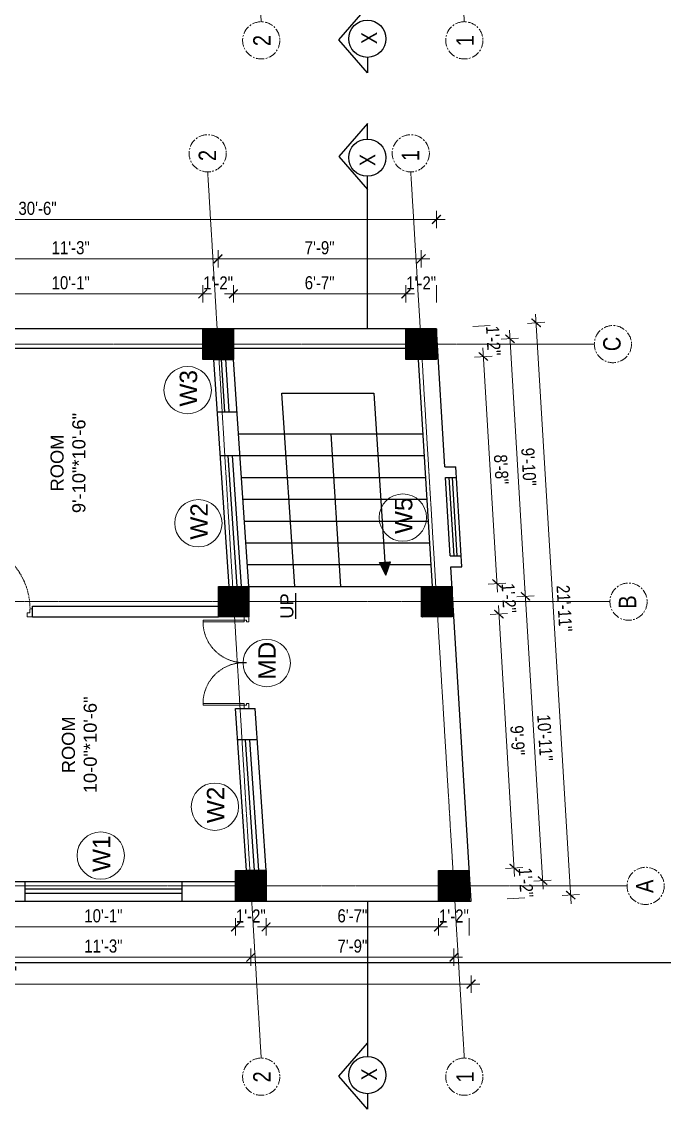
# Model space of a CAD drawing. Header units: inches. Extents: x -10117506 to -5032697, y -6529230 to -3253155.
# Drawn here: x -5060115 to -5059820.3, y -3256065.8 to -3255566.9 of the extents above; entities that cross this region are included whole.
import ezdxf

# ---------------------------------------------------------------- set-up
doc = ezdxf.new("R2010")
doc.units = ezdxf.units.IN
doc.header["$LTSCALE"] = 2
doc.header["$MEASUREMENT"] = 0
doc.header["$PDMODE"] = 34
doc.linetypes.add('CENTER', pattern=[2, 1.25, -0.25, 0.25, -0.25])
doc.linetypes.add('HIDDEN', pattern=[0.375, 0.25, -0.125])
doc.layers.get('0').update_dxf_attribs({"linetype": 'CONTINUOUS'})
doc.layers.get('DEFPOINTS').update_dxf_attribs({"color": 141, "linetype": 'CONTINUOUS'})
doc.layers.add('A-Hatch', color=7, linetype='CONTINUOUS')
for name, color, linetype, lineweight in [('Annotate-Lite.w', 177, 'CONTINUOUS', 9), ('Annotations-Bold.w', 177, 'CONTINUOUS', 13), ('DIM 1-100', 4, 'CONTINUOUS', 13), ('Door-Window.w', 4, 'CONTINUOUS', 15), ('TEXT', 181, 'CONTINUOUS', 25)]:
    doc.layers.add(name, color=color, linetype=linetype, lineweight=lineweight)
doc.styles.add('ARAIL', font='ARIALN.TTF')
doc.styles.add('arial.', font='arial.ttf')
doc.styles.add('gaurav', font='arial.ttf')
doc.styles.get("Standard").update_dxf_attribs({"font": 'ARIALN.TTF'})
doc.dimstyles.new('1 by 96', dxfattribs={"dimtxt": 6, "dimasz": 4, "dimexe": 4, "dimexo": 4, "dimgap": 2, "dimtad": 1, "dimdec": 0, "dimzin": 0, "dimdsep": 46, "dimlunit": 4, "dimtxsty": 'Standard', "dimblk": 'ARCHTICK', "dimcen": 0, "dimdle": 4, "dimadec": 0, "dimazin": 0, "dimtfac": 1, "dimtdec": 0, "dimtix": 1, "dimtofl": 0, "dimtmove": 1, "dimatfit": 3, "dimldrblk": 'ARCHTICK', "dimfxl": 4, "dimfxlon": 1, "dimtolj": 1, "dimtzin": 0, "dimlwd": -1, "dimlwe": -1, "dimarcsym": 0})

# ---------------------------------------------------------------- blocks, each defined once
blk = doc.blocks.new('FDFDRE')
at = {"ltscale": 3}
for p, q in [((165701.11, -58637.82), (165701.1, -58641.5)), ((165701.1, -58641.5), (165703.55, -58641.5)), ((165704.78, -58637.83), (165701.11, -58637.82)), ((165703.55, -58641.5), (165703.53, -58672.63)), ((165704.78, -58639.66), (165703.55, -58639.66)), ((165703.55, -58639.66), (165703.55, -58641.5)), ((165703.55, -58641.5), (165704.78, -58641.5)), ((165704.78, -58641.5), (165704.76, -58672.65)), ((165704.78, -58639.66), (165704.78, -58637.83)), ((165766.98, -58637.83), (165770.65, -58637.82)), ((165766.98, -58639.66), (165766.98, -58637.83)), ((165766.98, -58639.66), (165768.2, -58639.66)), ((165766.98, -58641.5), (165767, -58672.65)), ((165768.2, -58641.5), (165766.98, -58641.5)), ((165768.2, -58639.66), (165768.2, -58641.5)), ((165770.65, -58641.5), (165768.2, -58641.5)), ((165768.2, -58641.5), (165768.22, -58672.63)), ((165770.65, -58637.82), (165770.65, -58641.5)), ((165703.53, -58672.63), (165704.76, -58672.65)), ((165768.22, -58672.63), (165767, -58672.65))]:
    blk.add_line(p, q, dxfattribs=at)
at = {"layer": 'Door-Window.w', "color": 9, "linetype": 'HIDDEN', "lineweight": 18}
for centre, start, end in [((165704.78, -58641.5), 269.96183, 3.38353), ((165766.98, -58641.5), 176.61647, 270.03817)]:
    blk.add_arc(centre, 31.16, start, end, dxfattribs=at)
blk = doc.blocks.new('3-0')
at = {"ltscale": 3}
for p, q in [((11063.05, 10097.68), (11065.97, 10099.9)), ((11063.05, 10097.68), (11064.53, 10095.73)), ((11065.99, 10096.84), (11064.53, 10095.73)), ((11065.25, 10097.81), (11066.71, 10098.92)), ((11065.99, 10096.84), (11065.25, 10097.81)), ((11065.97, 10099.9), (11066.71, 10098.92)), ((11085.5, 10074.13), (11110.32, 10092.96)), ((11086.24, 10073.15), (11111.05, 10091.97)), ((11111.05, 10091.97), (11110.32, 10092.96)), ((11084.04, 10073.02), (11082.57, 10071.91)), ((11082.57, 10071.91), (11084.79, 10068.98)), ((11084.04, 10073.02), (11084.78, 10072.04)), ((11084.78, 10072.04), (11086.24, 10073.15)), ((11084.79, 10068.98), (11087.72, 10071.2)), ((11086.24, 10073.15), (11085.5, 10074.13)), ((11087.72, 10071.2), (11086.24, 10073.15))]:
    blk.add_line(p, q, dxfattribs=at)
at = {"layer": 'Door-Window.w', "color": 9, "linetype": 'HIDDEN', "lineweight": 18}
blk.add_arc((11085.5, 10074.13), 31.16, 37.1906, 127.1465, dxfattribs=at)
blk = doc.blocks.new('_ArchTick')
at = {"color": 0, "linetype": 'ByBlock', "const_width": 0.15}
blk.add_lwpolyline([(-0.5, -0.5), (0.5, 0.5)], dxfattribs=at)
blk = doc.blocks.new('*D1552')
at = {"layer": 'DEFPOINTS', "color": 0, "ltscale": 0.5, "transparency": 16777216}
for p in [(-5060138.18, -3255970.37), (-5060016.93, -3255970.37), (-5060016.93, -3255982.2)]:
    blk.add_point(p, dxfattribs=at)
at = {"layer": 'DIM 1-100', "color": 0, "ltscale": 0.5, "transparency": 16777216}
for p, q in [((-5060138.18, -3255978.2), (-5060138.18, -3255986.2)), ((-5060016.93, -3255978.2), (-5060016.93, -3255986.2)), ((-5060142.18, -3255982.2), (-5060012.93, -3255982.2))]:
    blk.add_line(p, q, dxfattribs=at)
at = {"layer": 'DIM 1-100', "color": 0, "ltscale": 0.5, "transparency": 16777216, "xscale": 4, "yscale": 4, "zscale": 4, "rotation": 180}
blk.add_blockref('_ArchTick', (-5060138.18, -3255982.2), dxfattribs=at)
at = {"layer": 'DIM 1-100', "color": 0, "ltscale": 0.5, "transparency": 16777216, "xscale": 4, "yscale": 4, "zscale": 4}
blk.add_blockref('_ArchTick', (-5060016.93, -3255982.2), dxfattribs=at)
at = {"layer": 'DIM 1-100', "color": 0, "ltscale": 0.5, "transparency": 16777216, "insert": (-5060077.55, -3255977.14), "char_height": 6, "attachment_point": 5}
blk.add_mtext('\\A1;10\'-1"', dxfattribs=at)
blk = doc.blocks.new('*D1553')
at = {"layer": 'DEFPOINTS', "color": 0, "ltscale": 0.5, "transparency": 16777216}
for p in [(-5060016.93, -3255970.37), (-5060002.93, -3255970.37), (-5060002.93, -3255982.2)]:
    blk.add_point(p, dxfattribs=at)
at = {"layer": 'DIM 1-100', "color": 0, "ltscale": 0.5, "transparency": 16777216}
for p, q in [((-5060016.93, -3255978.2), (-5060016.93, -3255986.2)), ((-5060002.93, -3255978.2), (-5060002.93, -3255986.2))]:
    blk.add_line(p, q, dxfattribs=at)
at = {"layer": 'DIM 1-100', "color": 0, "ltscale": 0.5, "transparency": 16777216, "insert": (-5060009.93, -3255977.19), "char_height": 6, "attachment_point": 5}
blk.add_mtext('\\A1;1\'-2"', dxfattribs=at)
blk = doc.blocks.new('*D1554')
at = {"layer": 'DEFPOINTS', "color": 0, "ltscale": 0.5, "transparency": 16777216}
for p in [(-5060002.93, -3255970.37), (-5059923.76, -3255970.37), (-5059923.76, -3255982.2)]:
    blk.add_point(p, dxfattribs=at)
at = {"layer": 'DIM 1-100', "color": 0, "ltscale": 0.5, "transparency": 16777216}
for p, q in [((-5060002.93, -3255978.2), (-5060002.93, -3255986.2)), ((-5059923.76, -3255978.2), (-5059923.76, -3255986.2)), ((-5060006.93, -3255982.2), (-5059919.76, -3255982.2))]:
    blk.add_line(p, q, dxfattribs=at)
at = {"layer": 'DIM 1-100', "color": 0, "ltscale": 0.5, "transparency": 16777216, "xscale": 4, "yscale": 4, "zscale": 4, "rotation": 180}
blk.add_blockref('_ArchTick', (-5060002.93, -3255982.2), dxfattribs=at)
at = {"layer": 'DIM 1-100', "color": 0, "ltscale": 0.5, "transparency": 16777216, "xscale": 4, "yscale": 4, "zscale": 4}
blk.add_blockref('_ArchTick', (-5059923.76, -3255982.2), dxfattribs=at)
at = {"layer": 'DIM 1-100', "color": 0, "ltscale": 0.5, "transparency": 16777216, "insert": (-5059963.34, -3255977.14), "char_height": 6, "attachment_point": 5}
blk.add_mtext('\\A1;6\'-7"', dxfattribs=at)
blk = doc.blocks.new('*D1555')
at = {"layer": 'DEFPOINTS', "color": 0, "ltscale": 0.5, "transparency": 16777216}
for p in [(-5059923.76, -3255970.37), (-5059909.76, -3255970.37), (-5059909.76, -3255982.2)]:
    blk.add_point(p, dxfattribs=at)
at = {"layer": 'DIM 1-100', "color": 0, "ltscale": 0.5, "transparency": 16777216}
for p, q in [((-5059923.76, -3255978.2), (-5059923.76, -3255986.2)), ((-5059909.76, -3255978.2), (-5059909.76, -3255986.2))]:
    blk.add_line(p, q, dxfattribs=at)
at = {"layer": 'DIM 1-100', "color": 0, "ltscale": 0.5, "transparency": 16777216, "insert": (-5059916.76, -3255977.19), "char_height": 6, "attachment_point": 5}
blk.add_mtext('\\A1;1\'-2"', dxfattribs=at)
blk = doc.blocks.new('*D1556')
at = {"layer": 'DEFPOINTS', "color": 0, "ltscale": 0.5, "transparency": 16777216}
for p in [(-5060009.93, -3255963.37), (-5059916.76, -3255963.37), (-5060009.93, -3255996.07)]:
    blk.add_point(p, dxfattribs=at)
at = {"layer": 'DIM 1-100', "color": 0, "ltscale": 0.5, "transparency": 16777216}
for p, q in [((-5059912.76, -3255996.07), (-5060013.93, -3255996.07)), ((-5060009.93, -3255992.07), (-5060009.93, -3256000.07)), ((-5059916.76, -3255992.07), (-5059916.76, -3256000.07))]:
    blk.add_line(p, q, dxfattribs=at)
at = {"layer": 'DIM 1-100', "color": 0, "ltscale": 0.5, "transparency": 16777216, "xscale": 4, "yscale": 4, "zscale": 4, "rotation": 180}
blk.add_blockref('_ArchTick', (-5060009.93, -3255996.07), dxfattribs=at)
at = {"layer": 'DIM 1-100', "color": 0, "ltscale": 0.5, "transparency": 16777216, "xscale": 4, "yscale": 4, "zscale": 4}
blk.add_blockref('_ArchTick', (-5059916.76, -3255996.07), dxfattribs=at)
at = {"layer": 'DIM 1-100', "color": 0, "ltscale": 0.5, "transparency": 16777216, "insert": (-5059963.34, -3255991.01), "char_height": 6, "attachment_point": 5}
blk.add_mtext('\\A1;7\'-9"', dxfattribs=at)
blk = doc.blocks.new('*D1557')
at = {"layer": 'DEFPOINTS', "color": 0, "ltscale": 0.5, "transparency": 16777216}
for p in [(-5060145.18, -3255963.37), (-5060009.93, -3255963.37), (-5060145.18, -3255996.07)]:
    blk.add_point(p, dxfattribs=at)
at = {"layer": 'DIM 1-100', "color": 0, "ltscale": 0.5, "transparency": 16777216}
for p, q in [((-5060005.93, -3255996.07), (-5060149.18, -3255996.07)), ((-5060145.18, -3255992.07), (-5060145.18, -3256000.07)), ((-5060009.93, -3255992.07), (-5060009.93, -3256000.07))]:
    blk.add_line(p, q, dxfattribs=at)
at = {"layer": 'DIM 1-100', "color": 0, "ltscale": 0.5, "transparency": 16777216, "xscale": 4, "yscale": 4, "zscale": 4, "rotation": 180}
blk.add_blockref('_ArchTick', (-5060145.18, -3255996.07), dxfattribs=at)
at = {"layer": 'DIM 1-100', "color": 0, "ltscale": 0.5, "transparency": 16777216, "xscale": 4, "yscale": 4, "zscale": 4}
blk.add_blockref('_ArchTick', (-5060009.93, -3255996.07), dxfattribs=at)
at = {"layer": 'DIM 1-100', "color": 0, "ltscale": 0.5, "transparency": 16777216, "insert": (-5060077.55, -3255991.01), "char_height": 6, "attachment_point": 5}
blk.add_mtext('\\A1;11\'-3"', dxfattribs=at)
blk = doc.blocks.new('*D1559')
at = {"layer": 'DEFPOINTS', "color": 0, "ltscale": 0.5, "transparency": 16777216}
for p in [(-5060342.97, -3255970.37), (-5059908.91, -3255970.37), (-5059908.91, -3256008.41)]:
    blk.add_point(p, dxfattribs=at)
at = {"layer": 'DIM 1-100', "color": 0, "ltscale": 0.5, "transparency": 16777216}
for p, q in [((-5060342.97, -3256004.41), (-5060342.97, -3256012.41)), ((-5059908.91, -3256004.41), (-5059908.91, -3256012.41)), ((-5060346.97, -3256008.41), (-5059904.91, -3256008.41))]:
    blk.add_line(p, q, dxfattribs=at)
at = {"layer": 'DIM 1-100', "color": 0, "ltscale": 0.5, "transparency": 16777216, "xscale": 4, "yscale": 4, "zscale": 4, "rotation": 180}
blk.add_blockref('_ArchTick', (-5060342.97, -3256008.41), dxfattribs=at)
at = {"layer": 'DIM 1-100', "color": 0, "ltscale": 0.5, "transparency": 16777216, "xscale": 4, "yscale": 4, "zscale": 4}
blk.add_blockref('_ArchTick', (-5059908.91, -3256008.41), dxfattribs=at)
at = {"layer": 'DIM 1-100', "color": 0, "ltscale": 0.5, "transparency": 16777216, "insert": (-5060125.94, -3256003.35), "char_height": 6, "attachment_point": 5}
blk.add_mtext('\\A1;36\'-2"', dxfattribs=at)
blk = doc.blocks.new('*D1560')
at = {"layer": 'DEFPOINTS', "color": 0, "ltscale": 0.5, "transparency": 16777216}
for p in [(-5059909.76, -3255956.37), (-5059889.13, -3255955.13), (-5059908.91, -3255970.37)]:
    blk.add_point(p, dxfattribs=at)
at = {"layer": 'DIM 1-100', "color": 0, "ltscale": 0.5, "transparency": 16777216}
for p, q in [((-5059893.12, -3255955.37), (-5059885.13, -3255954.89)), ((-5059892.28, -3255969.37), (-5059884.29, -3255968.89))]:
    blk.add_line(p, q, dxfattribs=at)
at = {"layer": 'DIM 1-100', "color": 0, "ltscale": 0.5, "transparency": 16777216, "insert": (-5059883.7, -3255961.83), "char_height": 6, "attachment_point": 5, "rotation": 273.4431}
blk.add_mtext('\\A1;1\'-2"', dxfattribs=at)
blk = doc.blocks.new('*D1561')
at = {"layer": 'DEFPOINTS', "color": 0, "ltscale": 0.5, "transparency": 16777216}
for p in [(-5059917.61, -3255839.95), (-5059896.13, -3255838.66), (-5059909.76, -3255956.37)]:
    blk.add_point(p, dxfattribs=at)
at = {"layer": 'DIM 1-100', "color": 0, "ltscale": 0.5, "transparency": 16777216}
for p, q in [((-5059888.89, -3255959.12), (-5059896.37, -3255834.66)), ((-5059900.13, -3255838.9), (-5059892.14, -3255838.42)), ((-5059893.12, -3255955.37), (-5059885.13, -3255954.89))]:
    blk.add_line(p, q, dxfattribs=at)
at = {"layer": 'DIM 1-100', "color": 0, "ltscale": 0.5, "transparency": 16777216, "xscale": 4, "yscale": 4, "zscale": 4}
for p, rotation in [((-5059896.13, -3255838.66), 93.44314890469491), ((-5059889.13, -3255955.13), 273.4431489046949)]:
    blk.add_blockref('_ArchTick', p, dxfattribs=dict(at, rotation=rotation))
at = {"layer": 'DIM 1-100', "color": 0, "ltscale": 0.5, "transparency": 16777216, "insert": (-5059887.58, -3255896.59), "char_height": 6, "attachment_point": 5, "rotation": 273.4431}
blk.add_mtext('\\A1;9\'-9"', dxfattribs=at)
blk = doc.blocks.new('*D1562')
at = {"layer": 'DEFPOINTS', "color": 0, "ltscale": 0.5, "transparency": 16777216}
for p in [(-5059917.61, -3255825.89), (-5059896.98, -3255824.65), (-5059917.61, -3255839.95)]:
    blk.add_point(p, dxfattribs=at)
at = {"layer": 'DIM 1-100', "color": 0, "ltscale": 0.5, "transparency": 16777216}
for p, q in [((-5059900.97, -3255824.89), (-5059892.98, -3255824.41)), ((-5059900.13, -3255838.9), (-5059892.14, -3255838.42))]:
    blk.add_line(p, q, dxfattribs=at)
at = {"layer": 'DIM 1-100', "color": 0, "ltscale": 0.5, "transparency": 16777216, "insert": (-5059891.55, -3255831.35), "char_height": 6, "attachment_point": 5, "rotation": 273.4431}
blk.add_mtext('\\A1;1\'-2"', dxfattribs=at)
blk = doc.blocks.new('*D1572')
at = {"layer": 'DEFPOINTS', "color": 0, "ltscale": 0.5, "transparency": 16777216}
for p in [(-5059924.78, -3255721.79), (-5059903.24, -3255720.49), (-5059917.61, -3255825.89)]:
    blk.add_point(p, dxfattribs=at)
at = {"layer": 'DIM 1-100', "color": 0, "ltscale": 0.5, "transparency": 16777216}
for p, q in [((-5059896.74, -3255828.64), (-5059903.48, -3255716.5)), ((-5059907.24, -3255720.73), (-5059899.25, -3255720.25)), ((-5059900.97, -3255824.89), (-5059892.98, -3255824.41))]:
    blk.add_line(p, q, dxfattribs=at)
at = {"layer": 'DIM 1-100', "color": 0, "ltscale": 0.5, "transparency": 16777216, "xscale": 4, "yscale": 4, "zscale": 4}
for p, rotation in [((-5059903.24, -3255720.49), 93.44314890469491), ((-5059896.98, -3255824.65), 273.4431489046949)]:
    blk.add_blockref('_ArchTick', p, dxfattribs=dict(at, rotation=rotation))
at = {"layer": 'DIM 1-100', "color": 0, "ltscale": 0.5, "transparency": 16777216, "insert": (-5059895.06, -3255772.27), "char_height": 6, "attachment_point": 5, "rotation": 273.4431}
blk.add_mtext('\\A1;8\'-8"', dxfattribs=at)
blk = doc.blocks.new('*D1573')
at = {"layer": 'DEFPOINTS', "color": 0, "ltscale": 0.5, "transparency": 16777216}
for p in [(-5059904.08, -3255706.54), (-5059924.78, -3255707.79), (-5059924.78, -3255721.79)]:
    blk.add_point(p, dxfattribs=at)
at = {"layer": 'DIM 1-100', "color": 0, "ltscale": 0.5, "transparency": 16777216}
for p, q in [((-5059908.08, -3255706.78), (-5059900.09, -3255706.3)), ((-5059907.24, -3255720.73), (-5059899.25, -3255720.25))]:
    blk.add_line(p, q, dxfattribs=at)
at = {"layer": 'DIM 1-100', "color": 0, "ltscale": 0.5, "transparency": 16777216, "insert": (-5059898.66, -3255713.21), "char_height": 6, "attachment_point": 5, "rotation": 273.4431}
blk.add_mtext('\\A1;1\'-2"', dxfattribs=at)
blk = doc.blocks.new('*D1574')
at = {"layer": 'DEFPOINTS', "color": 0, "ltscale": 0.5, "transparency": 16777216}
for p in [(-5059883.95, -3255830.5), (-5059924.61, -3255832.95), (-5059916.76, -3255963.37)]:
    blk.add_point(p, dxfattribs=at)
at = {"layer": 'DIM 1-100', "color": 0, "ltscale": 0.5, "transparency": 16777216}
for p, q in [((-5059875.87, -3255964.92), (-5059884.19, -3255826.51)), ((-5059887.95, -3255830.74), (-5059879.96, -3255830.26)), ((-5059880.1, -3255961.17), (-5059872.11, -3255960.69))]:
    blk.add_line(p, q, dxfattribs=at)
at = {"layer": 'DIM 1-100', "color": 0, "ltscale": 0.5, "transparency": 16777216, "xscale": 4, "yscale": 4, "zscale": 4}
for p, rotation in [((-5059883.95, -3255830.5), 93.44314890062256), ((-5059876.11, -3255960.93), 273.4431489006226)]:
    blk.add_blockref('_ArchTick', p, dxfattribs=dict(at, rotation=rotation))
at = {"layer": 'DIM 1-100', "color": 0, "ltscale": 0.5, "transparency": 16777216, "insert": (-5059874.98, -3255895.41), "char_height": 6, "attachment_point": 5, "rotation": 273.4431}
blk.add_mtext('\\A1;10\'-11"', dxfattribs=at)
blk = doc.blocks.new('*D1575')
at = {"layer": 'DEFPOINTS', "color": 0, "ltscale": 0.5, "transparency": 16777216}
for p in [(-5059891.06, -3255712.34), (-5059931.78, -3255714.79), (-5059924.61, -3255832.95)]:
    blk.add_point(p, dxfattribs=at)
at = {"layer": 'DIM 1-100', "color": 0, "ltscale": 0.5, "transparency": 16777216}
for p, q in [((-5059895.06, -3255712.58), (-5059887.07, -3255712.1)), ((-5059883.71, -3255834.49), (-5059891.3, -3255708.34)), ((-5059887.95, -3255830.74), (-5059879.96, -3255830.26))]:
    blk.add_line(p, q, dxfattribs=at)
at = {"layer": 'DIM 1-100', "color": 0, "ltscale": 0.5, "transparency": 16777216, "xscale": 4, "yscale": 4, "zscale": 4}
for p, rotation in [((-5059891.06, -3255712.34), 93.44314890469491), ((-5059883.95, -3255830.5), 273.4431489046949)]:
    blk.add_blockref('_ArchTick', p, dxfattribs=dict(at, rotation=rotation))
at = {"layer": 'DIM 1-100', "color": 0, "ltscale": 0.5, "transparency": 16777216, "insert": (-5059882.45, -3255771.11), "char_height": 6, "attachment_point": 5, "rotation": 273.4431}
blk.add_mtext('\\A1;9\'-10"', dxfattribs=at)
blk = doc.blocks.new('*D1576')
at = {"layer": 'DEFPOINTS', "color": 0, "ltscale": 0.5, "transparency": 16777216}
for p in [(-5059879.02, -3255705.02), (-5059924.78, -3255707.79), (-5059908.91, -3255970.37)]:
    blk.add_point(p, dxfattribs=at)
at = {"layer": 'DIM 1-100', "color": 0, "ltscale": 0.5, "transparency": 16777216}
for p, q in [((-5059862.92, -3255971.6), (-5059879.26, -3255701.03)), ((-5059883.01, -3255705.26), (-5059875.03, -3255704.78)), ((-5059867.15, -3255967.85), (-5059859.16, -3255967.37))]:
    blk.add_line(p, q, dxfattribs=at)
at = {"layer": 'DIM 1-100', "color": 0, "ltscale": 0.5, "transparency": 16777216, "xscale": 4, "yscale": 4, "zscale": 4}
for p, rotation in [((-5059879.02, -3255705.02), 93.45713446702192), ((-5059863.16, -3255967.61), 273.4571344670219)]:
    blk.add_blockref('_ArchTick', p, dxfattribs=dict(at, rotation=rotation))
at = {"layer": 'DIM 1-100', "color": 0, "ltscale": 0.5, "transparency": 16777216, "insert": (-5059866.08, -3255836.01), "char_height": 6, "attachment_point": 5, "rotation": 273.4571}
blk.add_mtext('\\A1;21\'-11"', dxfattribs=at)
blk = doc.blocks.new('*D1577')
at = {"layer": 'DEFPOINTS', "color": 0, "ltscale": 0.5, "transparency": 16777216}
for p in [(-5059938.78, -3255691.74), (-5059938.78, -3255707.79), (-5059924.78, -3255707.79)]:
    blk.add_point(p, dxfattribs=at)
at = {"layer": 'DIM 1-100', "color": 0, "ltscale": 0.5, "transparency": 16777216}
for p, q in [((-5059938.78, -3255695.74), (-5059938.78, -3255687.74)), ((-5059924.78, -3255695.74), (-5059924.78, -3255687.74))]:
    blk.add_line(p, q, dxfattribs=at)
at = {"layer": 'DIM 1-100', "color": 0, "ltscale": 0.5, "transparency": 16777216, "insert": (-5059931.78, -3255686.73), "char_height": 6, "attachment_point": 5}
blk.add_mtext('\\A1;1\'-2"', dxfattribs=at)
blk = doc.blocks.new('*D1563')
at = {"layer": 'DEFPOINTS', "color": 0, "ltscale": 0.5, "transparency": 16777216}
for p in [(-5060017.95, -3255691.74), (-5060017.95, -3255707.79), (-5059938.78, -3255707.79)]:
    blk.add_point(p, dxfattribs=at)
at = {"layer": 'DIM 1-100', "color": 0, "ltscale": 0.5, "transparency": 16777216}
for p, q in [((-5059934.78, -3255691.74), (-5060021.95, -3255691.74)), ((-5060017.95, -3255695.74), (-5060017.95, -3255687.74)), ((-5059938.78, -3255695.74), (-5059938.78, -3255687.74))]:
    blk.add_line(p, q, dxfattribs=at)
at = {"layer": 'DIM 1-100', "color": 0, "ltscale": 0.5, "transparency": 16777216, "xscale": 4, "yscale": 4, "zscale": 4, "rotation": 180}
blk.add_blockref('_ArchTick', (-5060017.95, -3255691.74), dxfattribs=at)
at = {"layer": 'DIM 1-100', "color": 0, "ltscale": 0.5, "transparency": 16777216, "xscale": 4, "yscale": 4, "zscale": 4}
blk.add_blockref('_ArchTick', (-5059938.78, -3255691.74), dxfattribs=at)
at = {"layer": 'DIM 1-100', "color": 0, "ltscale": 0.5, "transparency": 16777216, "insert": (-5059978.36, -3255686.68), "char_height": 6, "attachment_point": 5}
blk.add_mtext('\\A1;6\'-7"', dxfattribs=at)
blk = doc.blocks.new('*D1564')
at = {"layer": 'DEFPOINTS', "color": 0, "ltscale": 0.5, "transparency": 16777216}
for p in [(-5060031.95, -3255691.74), (-5060031.95, -3255707.79), (-5060017.95, -3255707.79)]:
    blk.add_point(p, dxfattribs=at)
at = {"layer": 'DIM 1-100', "color": 0, "ltscale": 0.5, "transparency": 16777216}
for p, q in [((-5060031.95, -3255695.74), (-5060031.95, -3255687.74)), ((-5060017.95, -3255695.74), (-5060017.95, -3255687.74))]:
    blk.add_line(p, q, dxfattribs=at)
at = {"layer": 'DIM 1-100', "color": 0, "ltscale": 0.5, "transparency": 16777216, "insert": (-5060024.95, -3255686.73), "char_height": 6, "attachment_point": 5}
blk.add_mtext('\\A1;1\'-2"', dxfattribs=at)
blk = doc.blocks.new('*D1565')
at = {"layer": 'DEFPOINTS', "color": 0, "ltscale": 0.5, "transparency": 16777216}
for p in [(-5060153.19, -3255691.74), (-5060153.19, -3255707.8), (-5060031.95, -3255707.79)]:
    blk.add_point(p, dxfattribs=at)
at = {"layer": 'DIM 1-100', "color": 0, "ltscale": 0.5, "transparency": 16777216}
for p, q in [((-5060027.95, -3255691.74), (-5060157.19, -3255691.74)), ((-5060153.19, -3255695.74), (-5060153.19, -3255687.74)), ((-5060031.95, -3255695.74), (-5060031.95, -3255687.74))]:
    blk.add_line(p, q, dxfattribs=at)
at = {"layer": 'DIM 1-100', "color": 0, "ltscale": 0.5, "transparency": 16777216, "xscale": 4, "yscale": 4, "zscale": 4, "rotation": 180}
blk.add_blockref('_ArchTick', (-5060153.19, -3255691.74), dxfattribs=at)
at = {"layer": 'DIM 1-100', "color": 0, "ltscale": 0.5, "transparency": 16777216, "xscale": 4, "yscale": 4, "zscale": 4}
blk.add_blockref('_ArchTick', (-5060031.95, -3255691.74), dxfattribs=at)
at = {"layer": 'DIM 1-100', "color": 0, "ltscale": 0.5, "transparency": 16777216, "insert": (-5060092.57, -3255686.68), "char_height": 6, "attachment_point": 5}
blk.add_mtext('\\A1;10\'-1"', dxfattribs=at)
blk = doc.blocks.new('*D1571')
at = {"layer": 'DEFPOINTS', "color": 0, "ltscale": 0.5, "transparency": 16777216}
for p in [(-5060024.95, -3255675.66), (-5060024.95, -3255714.79), (-5059931.78, -3255714.79)]:
    blk.add_point(p, dxfattribs=at)
at = {"layer": 'DIM 1-100', "color": 0, "ltscale": 0.5, "transparency": 16777216}
for p, q in [((-5060024.95, -3255679.66), (-5060024.95, -3255671.66)), ((-5059931.78, -3255679.66), (-5059931.78, -3255671.66)), ((-5059927.78, -3255675.66), (-5060028.95, -3255675.66))]:
    blk.add_line(p, q, dxfattribs=at)
at = {"layer": 'DIM 1-100', "color": 0, "ltscale": 0.5, "transparency": 16777216, "xscale": 4, "yscale": 4, "zscale": 4, "rotation": 180}
blk.add_blockref('_ArchTick', (-5060024.95, -3255675.66), dxfattribs=at)
at = {"layer": 'DIM 1-100', "color": 0, "ltscale": 0.5, "transparency": 16777216, "xscale": 4, "yscale": 4, "zscale": 4}
blk.add_blockref('_ArchTick', (-5059931.78, -3255675.66), dxfattribs=at)
at = {"layer": 'DIM 1-100', "color": 0, "ltscale": 0.5, "transparency": 16777216, "insert": (-5059978.36, -3255670.6), "char_height": 6, "attachment_point": 5}
blk.add_mtext('\\A1;7\'-9"', dxfattribs=at)
blk = doc.blocks.new('*D1578')
at = {"layer": 'DEFPOINTS', "color": 0, "ltscale": 0.5, "transparency": 16777216}
for p in [(-5060160.19, -3255675.66), (-5060160.19, -3255714.8), (-5060024.95, -3255714.79)]:
    blk.add_point(p, dxfattribs=at)
at = {"layer": 'DIM 1-100', "color": 0, "ltscale": 0.5, "transparency": 16777216}
for p, q in [((-5060160.19, -3255679.66), (-5060160.19, -3255671.66)), ((-5060024.95, -3255679.66), (-5060024.95, -3255671.66)), ((-5060020.95, -3255675.66), (-5060164.19, -3255675.66))]:
    blk.add_line(p, q, dxfattribs=at)
at = {"layer": 'DIM 1-100', "color": 0, "ltscale": 0.5, "transparency": 16777216, "xscale": 4, "yscale": 4, "zscale": 4, "rotation": 180}
blk.add_blockref('_ArchTick', (-5060160.19, -3255675.66), dxfattribs=at)
at = {"layer": 'DIM 1-100', "color": 0, "ltscale": 0.5, "transparency": 16777216, "xscale": 4, "yscale": 4, "zscale": 4}
blk.add_blockref('_ArchTick', (-5060024.95, -3255675.66), dxfattribs=at)
at = {"layer": 'DIM 1-100', "color": 0, "ltscale": 0.5, "transparency": 16777216, "insert": (-5060092.57, -3255670.6), "char_height": 6, "attachment_point": 5}
blk.add_mtext('\\A1;11\'-3"', dxfattribs=at)
blk = doc.blocks.new('*D1581')
at = {"layer": 'DEFPOINTS', "color": 0, "ltscale": 0.5, "transparency": 16777216}
for p in [(-5060290.78, -3255657.59), (-5060290.78, -3255707.79), (-5059924.78, -3255707.79)]:
    blk.add_point(p, dxfattribs=at)
at = {"layer": 'DIM 1-100', "color": 0, "ltscale": 0.5, "transparency": 16777216}
for p, q in [((-5059920.78, -3255657.59), (-5060294.78, -3255657.59)), ((-5060290.78, -3255661.59), (-5060290.78, -3255653.59)), ((-5059924.78, -3255661.59), (-5059924.78, -3255653.59))]:
    blk.add_line(p, q, dxfattribs=at)
at = {"layer": 'DIM 1-100', "color": 0, "ltscale": 0.5, "transparency": 16777216, "xscale": 4, "yscale": 4, "zscale": 4, "rotation": 180}
blk.add_blockref('_ArchTick', (-5060290.78, -3255657.59), dxfattribs=at)
at = {"layer": 'DIM 1-100', "color": 0, "ltscale": 0.5, "transparency": 16777216, "xscale": 4, "yscale": 4, "zscale": 4}
blk.add_blockref('_ArchTick', (-5059924.78, -3255657.59), dxfattribs=at)
at = {"layer": 'DIM 1-100', "color": 0, "ltscale": 0.5, "transparency": 16777216, "insert": (-5060107.78, -3255652.52), "char_height": 6, "attachment_point": 5}
blk.add_mtext('\\A1;30\'-6"', dxfattribs=at)

msp = doc.modelspace()

# ---------------------------------------------------------------- hatches: boundary and pattern name
at = {"layer": 'A-Hatch', "ltscale": 0.5}
h = msp.add_hatch(dxfattribs=at)
h.set_pattern_fill('ANSI31', color=256, angle=90)
h.set_pattern_definition([(135, (-8318417.64338, 1835581.92697), (-0.0883883476483, -0.0883883476483), [])])
h.paths.add_polyline_path([(-5060031.95, -3255707.79), (-5060031.95, -3255721.79), (-5060017.95, -3255721.79), (-5060017.95, -3255707.79)])
h = msp.add_hatch(dxfattribs=at)
h.set_pattern_fill('ANSI31', color=256, angle=90)
h.set_pattern_definition([(135, (-8318324.47383, 1835581.92697), (-0.0883883476483, -0.0883883476483), [])])
h.paths.add_polyline_path([(-5059938.78, -3255707.79), (-5059938.78, -3255721.79), (-5059924.78, -3255721.79), (-5059924.78, -3255707.79)])
h = msp.add_hatch(dxfattribs=at)
h.set_pattern_fill('ANSI31', color=256, angle=93.8047)
h.set_pattern_definition([(138.8046545382, (-8649374.93736, 1607988.77341), (-0.0823285417504, -0.0940585520474), [])])
h.paths.add_polyline_path([(-5059948.02, -3255820.77), (-5059945.91, -3255814.7), (-5059950.92, -3255815.03)])
h = msp.add_hatch(dxfattribs=at)
h.set_pattern_fill('ANSI31', color=256, angle=90)
h.set_pattern_definition([(135, (-8318410.51886, 1835463.76563), (-0.0883883476483, -0.0883883476483), [])])
h.paths.add_polyline_path([(-5060024.82, -3255825.95), (-5060024.82, -3255839.95), (-5060010.82, -3255839.95), (-5060010.82, -3255825.95)])
h = msp.add_hatch(dxfattribs=at)
h.set_pattern_fill('ANSI31', color=256, angle=90)
h.set_pattern_definition([(135, (-8318317.30355, 1835463.76563), (-0.0883883476483, -0.0883883476483), [])])
h.paths.add_polyline_path([(-5059931.61, -3255825.95), (-5059931.61, -3255839.95), (-5059917.61, -3255839.95), (-5059917.61, -3255825.95)])
h = msp.add_hatch(dxfattribs=at)
h.set_pattern_fill('ANSI31', color=256, angle=90)
h.set_pattern_definition([(135, (-8318402.62591, 1835333.3415), (-0.0883883476483, -0.0883883476483), [])])
h.paths.add_polyline_path([(-5060016.93, -3255956.37), (-5060016.93, -3255970.37), (-5060002.93, -3255970.37), (-5060002.93, -3255956.37)])
h = msp.add_hatch(dxfattribs=at)
h.set_pattern_fill('ANSI31', color=256, angle=90)
h.set_pattern_definition([(135, (-8318309.45636, 1835333.3415), (-0.0883883476483, -0.0883883476483), [])])
h.paths.add_polyline_path([(-5059923.76, -3255956.37), (-5059923.76, -3255970.37), (-5059909.76, -3255970.37), (-5059909.76, -3255956.37)])

# ---------------------------------------------------------------- linework, layer by layer
at = {"ltscale": 0.5}
for p, q in [((-5059924.78, -3255707.79), (-5060290.78, -3255707.79)), ((-5059920.92, -3255771.05), (-5059924.78, -3255707.79)), ((-5060031.95, -3255716.79), (-5060153.19, -3255716.79)), ((-5059938.78, -3255716.79), (-5060017.95, -3255716.79)), ((-5060019.83, -3255825.95), (-5060026.97, -3255721.79)), ((-5060026.97, -3255721.79), (-5060017.95, -3255721.79)), ((-5060021.81, -3255745.85), (-5060023.45, -3255721.85)), ((-5060019.81, -3255745.72), (-5060021.46, -3255721.72)), ((-5060010.81, -3255825.95), (-5060017.95, -3255721.79)), ((-5059926.65, -3255825.95), (-5059932.95, -3255721.79)), ((-5059989.77, -3255825.93), (-5059995.66, -3255737.37)), ((-5059995.66, -3255737.37), (-5059953.57, -3255737.37)), ((-5059953.57, -3255737.37), (-5059948.41, -3255814.86)), ((-5060025.32, -3255745.79), (-5060016.3, -3255745.79)), ((-5060015.61, -3255755.95), (-5059973.24, -3255755.95)), ((-5059973.24, -3255755.95), (-5059930.88, -3255755.95)), ((-5059973.24, -3255755.95), (-5059968.73, -3255825.95)), ((-5060023.94, -3255765.95), (-5060014.92, -3255765.95)), ((-5060020.43, -3255765.95), (-5060016.32, -3255825.95)), ((-5060018.43, -3255765.95), (-5060014.32, -3255825.95)), ((-5060014.92, -3255765.95), (-5059972.6, -3255765.95)), ((-5059972.6, -3255765.95), (-5059930.28, -3255765.95)), ((-5059920.92, -3255771.05), (-5059915.92, -3255771.05)), ((-5059913.14, -3255816.96), (-5059915.92, -3255771.05)), ((-5060014.23, -3255775.95), (-5059971.96, -3255775.95)), ((-5059971.96, -3255775.95), (-5059929.68, -3255775.95)), ((-5059920.62, -3255776.05), (-5059915.62, -3255776.05)), ((-5059918.45, -3255811.96), (-5059920.62, -3255776.05)), ((-5059916.7, -3255811.96), (-5059918.87, -3255776.05)), ((-5059915.19, -3255811.96), (-5059917.36, -3255776.05)), ((-5060013.55, -3255785.95), (-5059971.31, -3255785.95)), ((-5059971.31, -3255785.95), (-5059929.07, -3255785.95)), ((-5060012.86, -3255795.95), (-5059970.67, -3255795.95)), ((-5059970.67, -3255795.95), (-5059928.47, -3255795.95)), ((-5060012.18, -3255805.95), (-5059970.02, -3255805.95)), ((-5059970.02, -3255805.95), (-5059927.86, -3255805.95)), ((-5059918.45, -3255811.96), (-5059913.45, -3255811.96)), ((-5060011.49, -3255815.95), (-5059969.38, -3255815.95)), ((-5059969.38, -3255815.95), (-5059927.26, -3255815.95)), ((-5059950.92, -3255815.03), (-5059945.91, -3255814.7)), ((-5059948.02, -3255820.77), (-5059950.92, -3255815.03)), ((-5059948.02, -3255820.77), (-5059945.91, -3255814.7)), ((-5059908.91, -3255970.37), (-5059918.14, -3255816.96)), ((-5059918.14, -3255816.96), (-5059913.14, -3255816.96)), ((-5060019.83, -3255825.95), (-5060010.81, -3255825.95)), ((-5060010.81, -3255825.95), (-5059926.65, -3255825.95)), ((-5060110.05, -3255834.95), (-5060024.81, -3255834.95)), ((-5060110.05, -3255839.95), (-5060110.05, -3255834.95)), ((-5060110.05, -3255839.95), (-5060024.81, -3255839.95)), ((-5060011.95, -3255956.37), (-5060016.99, -3255881.95)), ((-5060016.99, -3255881.95), (-5060007.97, -3255881.95)), ((-5060002.93, -3255956.37), (-5060007.97, -3255881.95)), ((-5060006.99, -3255896.37), (-5060016.01, -3255896.37)), ((-5060012.5, -3255896.37), (-5060008.44, -3255956.37)), ((-5060010.5, -3255896.37), (-5060006.44, -3255956.37)), ((-5060002.93, -3255956.37), (-5060011.95, -3255956.37)), ((-5060138.18, -3255961.37), (-5060016.93, -3255961.37)), ((-5060113.55, -3255961.37), (-5060113.55, -3255970.37)), ((-5060041.55, -3255961.37), (-5060041.55, -3255970.37)), ((-5060041.55, -3255964.87), (-5060113.55, -3255964.87)), ((-5060041.55, -3255966.87), (-5060113.55, -3255966.87)), ((-5060342.97, -3255970.37), (-5059908.91, -3255970.37))]:
    msp.add_line(p, q, dxfattribs=at)
msp.add_xline((-5057984.18, -3255998.46), (1, 0), dxfattribs=at)
for points in [[(-5060031.95, -3255721.79), (-5060031.95, -3255707.79), (-5060017.95, -3255707.79), (-5060017.95, -3255721.79)], [(-5059938.78, -3255721.79), (-5059938.78, -3255707.79), (-5059924.78, -3255707.79), (-5059924.78, -3255721.79)], [(-5060024.81, -3255839.95), (-5060024.81, -3255825.95), (-5060010.81, -3255825.95), (-5060010.81, -3255839.95)], [(-5059931.61, -3255839.95), (-5059931.61, -3255825.95), (-5059917.61, -3255825.95), (-5059917.61, -3255839.95)], [(-5060016.93, -3255970.37), (-5060016.93, -3255956.37), (-5060002.93, -3255956.37), (-5060002.93, -3255970.37)], [(-5059923.76, -3255970.37), (-5059923.76, -3255956.37), (-5059909.76, -3255956.37), (-5059909.76, -3255970.37)]]:
    msp.add_lwpolyline(points, close=True, dxfattribs=at)
at = {"layer": 'Annotate-Lite.w', "ltscale": 0.005}
for centre in [(-5060038.9, -3255735.91), (-5060034, -3255796.97), (-5059940.19, -3255794.37), (-5060002.61, -3255861.12), (-5060026.42, -3255927.05), (-5060078.77, -3255949.44)]:
    msp.add_circle(centre, 10.86, dxfattribs=at)
at = {"layer": 'Annotations-Bold.w', "linetype": 'CENTER', "ltscale": 0.3}
for p, q in [((-5060005.16, -3255566.88), (-5060029.72, -3255160.3)), ((-5059911.99, -3255566.88), (-5059936.55, -3255160.3)), ((-5060005.16, -3256042.37), (-5060029.72, -3255635.79)), ((-5059911.99, -3256042.37), (-5059936.55, -3255635.79)), ((-5059852.35, -3255714.79), (-5060430.57, -3255714.79)), ((-5059845.18, -3255832.95), (-5060423.4, -3255832.95)), ((-5059837.33, -3255963.37), (-5060415.55, -3255963.37))]:
    msp.add_line(p, q, dxfattribs=at)
at = {"layer": 'Annotations-Bold.w', "linetype": 'CENTER', "ltscale": 1.5}
for centre in [(-5060005.16, -3255575.42), (-5059911.99, -3255575.42), (-5060029.72, -3255627.25), (-5059936.55, -3255627.25), (-5059843.82, -3255714.79), (-5059836.65, -3255832.95), (-5059828.8, -3255963.37), (-5060005.16, -3256050.91), (-5059911.99, -3256050.91)]:
    msp.add_circle(centre, 8.53, dxfattribs=at)
at = {"layer": 'TEXT'}
for points in [[(-5059956.46, -3255583.22), (-5059956.46, -3255590.36), (-5059969.54, -3255575.22), (-5059956.46, -3255560.08)], [(-5059956.46, -3255620.69), (-5059956.46, -3255613.55), (-5059969.54, -3255628.69), (-5059956.46, -3255643.83)], [(-5059956.46, -3255707.79), (-5059956.46, -3255637.76)], [(-5059956.46, -3255970.37), (-5059956.46, -3256041.64)], [(-5059956.46, -3256058.71), (-5059956.46, -3256065.85), (-5059969.54, -3256050.71), (-5059956.46, -3256035.57)]]:
    msp.add_lwpolyline(points, dxfattribs=at)
for centre in [(-5059956.46, -3255574.69), (-5059956.46, -3255629.22), (-5059956.46, -3256050.17)]:
    msp.add_circle(centre, 8.53, dxfattribs=at)

# ---------------------------------------------------------------- block references
at = {"layer": 'Door-Window.w', "linetype": 'ByBlock', "xscale": -0.9997910043702505, "yscale": 0.9997910037636757, "zscale": 0.9997910039624012, "rotation": 307.190595210246}
msp.add_blockref('3-0', (-5061466.61, -3270753.7), dxfattribs=at)
at = {"layer": 'Door-Window.w', "ltscale": 0.005, "xscale": 0.6039383709430695, "yscale": 0.6039383709430695, "zscale": 0.6039383709985556, "rotation": 270}
msp.add_blockref('FDFDRE', (-5024597.19, -3155766.69), dxfattribs=at)

# ---------------------------------------------------------------- texts
at = {"layer": 'Annotate-Lite.w', "ltscale": 0.005, "char_height": 8, "attachment_point": 1, "rotation": 90, "style": 'gaurav'}
for s, insert in [('W3', (-5060042.55, -3255743.45)), ('W5', (-5059943.84, -3255801.92)), ('W2', (-5060037.65, -3255804.51)), ('MD', (-5060006.51, -3255868.73)), ('W2', (-5060030.07, -3255934.6)), ('W1', (-5060082.43, -3255956.98))]:
    msp.add_mtext_dynamic_manual_height_columns(s, width=8, gutter_width=100, heights=[0], dxfattribs=dict(at, insert=insert))
at = {"layer": 'Annotations-Bold.w', "linetype": 'CENTER', "ltscale": 1.5, "char_height": 8, "attachment_point": 1, "rotation": 90, "style": 'ARAIL'}
for s, insert in [('2', (-5060008.83, -3255578.07)), ('1', (-5059915.66, -3255578.07)), ('2', (-5060033.86, -3255630.79)), ('1', (-5059940.69, -3255630.79)), ('C', (-5059848.28, -3255718.02)), ('B', (-5059841.11, -3255836.18)), ('A', (-5059833.26, -3255966.61)), ('2', (-5060008.83, -3256053.55)), ('1', (-5059915.66, -3256053.55))]:
    msp.add_mtext_dynamic_manual_height_columns(s, width=6.5393, gutter_width=100, heights=[0], dxfattribs=dict(at, insert=insert))
at = {"layer": 'TEXT', "char_height": 7.2, "rotation": 90, "style": 'ARAIL'}
for insert, attachment_point in [((-5059959.3, -3255571.6), 3), ((-5059959.96, -3255633.06), 1), ((-5059959.3, -3256047.09), 3)]:
    msp.add_mtext_dynamic_manual_height_columns('X', width=125.4648, gutter_width=90, heights=[0], dxfattribs=dict(at, insert=insert, attachment_point=attachment_point))
at = {"layer": 'TEXT', "lineweight": -2, "char_height": 6, "attachment_point": 5, "rotation": 90, "style": 'arial.'}
for s, insert in [('ROOM\\P9\'-10"*10\'-6"', (-5060093.78, -3255769.34)), ('ROOM\\P10-0"*10\'-6"', (-5060088.57, -3255898.64))]:
    msp.add_mtext_dynamic_manual_height_columns(s, width=45.7314, gutter_width=30, heights=[0], dxfattribs=dict(at, insert=insert))
at = {"layer": 'TEXT', "lineweight": -2, "insert": (-5059993.36, -3255834.94), "char_height": 6, "width": 127.5059, "attachment_point": 5, "rotation": 90, "style": 'arial.'}
msp.add_mtext('{\\LUP}', dxfattribs=at)

# ---------------------------------------------------------------- dimensions: what is measured, and where the dimension line sits
at = {"layer": 'DIM 1-100', "ltscale": 0.5}
for base, p1, p2, angle, picture, middle in [((-5060290.78, -3255657.59), (-5059924.78, -3255707.79), (-5060290.78, -3255707.79), 180, '*D1581', (-5060107.78, -3255652.52)), ((-5060160.19, -3255675.66), (-5060024.95, -3255714.79), (-5060160.19, -3255714.8), 180, '*D1578', (-5060092.57, -3255670.6)), ((-5060024.95, -3255675.66), (-5059931.78, -3255714.79), (-5060024.95, -3255714.79), 180, '*D1571', (-5059978.36, -3255670.6)), ((-5060153.19, -3255691.74), (-5060031.95, -3255707.79), (-5060153.19, -3255707.8), 180, '*D1565', (-5060092.57, -3255686.68)), ((-5060031.95, -3255691.74), (-5060017.95, -3255707.79), (-5060031.95, -3255707.79), 180, '*D1564', (-5060024.95, -3255686.73)), ((-5060017.95, -3255691.74), (-5059938.78, -3255707.79), (-5060017.95, -3255707.79), 180, '*D1563', (-5059978.36, -3255686.68)), ((-5059938.78, -3255691.74), (-5059924.78, -3255707.79), (-5059938.78, -3255707.79), 180, '*D1577', (-5059931.78, -3255686.73)), ((-5059904.08, -3255706.54), (-5059924.78, -3255721.79), (-5059924.78, -3255707.79), 273.4431, '*D1573', (-5059898.66, -3255713.21)), ((-5059891.06, -3255712.34), (-5059924.61, -3255832.95), (-5059931.78, -3255714.79), 273.4431, '*D1575', (-5059882.45, -3255771.11)), ((-5059903.24, -3255720.49), (-5059917.61, -3255825.89), (-5059924.78, -3255721.79), 273.4431, '*D1572', (-5059895.06, -3255772.27)), ((-5059896.98, -3255824.65), (-5059917.61, -3255839.95), (-5059917.61, -3255825.89), 273.4431, '*D1562', (-5059891.55, -3255831.35)), ((-5059896.13, -3255838.66), (-5059909.76, -3255956.37), (-5059917.61, -3255839.95), 273.4431, '*D1561', (-5059887.58, -3255896.59)), ((-5060145.18, -3255996.07), (-5060009.93, -3255963.37), (-5060145.18, -3255963.37), 180, '*D1557', (-5060077.55, -3255991.01)), ((-5060009.93, -3255996.07), (-5059916.76, -3255963.37), (-5060009.93, -3255963.37), 180, '*D1556', (-5059963.34, -3255991.01)), ((-5059908.91, -3256008.41), (-5060342.97, -3255970.37), (-5059908.91, -3255970.37), 180, '*D1559', (-5060125.94, -3256003.35)), ((-5060016.93, -3255982.2), (-5060138.18, -3255970.37), (-5060016.93, -3255970.37), 180, '*D1552', (-5060077.55, -3255977.14)), ((-5060002.93, -3255982.2), (-5060016.93, -3255970.37), (-5060002.93, -3255970.37), 180, '*D1553', (-5060009.93, -3255977.19)), ((-5059923.76, -3255982.2), (-5060002.93, -3255970.37), (-5059923.76, -3255970.37), 180, '*D1554', (-5059963.34, -3255977.14)), ((-5059909.76, -3255982.2), (-5059923.76, -3255970.37), (-5059909.76, -3255970.37), 180, '*D1555', (-5059916.76, -3255977.19))]:
    dim = msp.add_linear_dim(base=base, p1=p1, p2=p2, angle=angle, dimstyle='1 by 96', dxfattribs=at)
    dim.commit()
    dim.dimension.update_dxf_attribs({"geometry": picture, "text_midpoint": middle})
for p1, p2, distance, picture, middle in [((-5059908.91, -3255970.37), (-5059924.78, -3255707.79), -45.84, '*D1576', (-5059866.08, -3255836.01)), ((-5059916.76, -3255963.37), (-5059924.61, -3255832.95), -40.73, '*D1574', (-5059874.98, -3255895.41)), ((-5059908.91, -3255970.37), (-5059909.76, -3255956.37), -20.67, '*D1560', (-5059883.7, -3255961.83))]:
    dim = msp.add_aligned_dim(p1=p1, p2=p2, distance=distance, dimstyle='1 by 96', dxfattribs=at)
    dim.commit()
    dim.dimension.update_dxf_attribs({"geometry": picture, "text_midpoint": middle})

doc.saveas('drawing.dxf')
